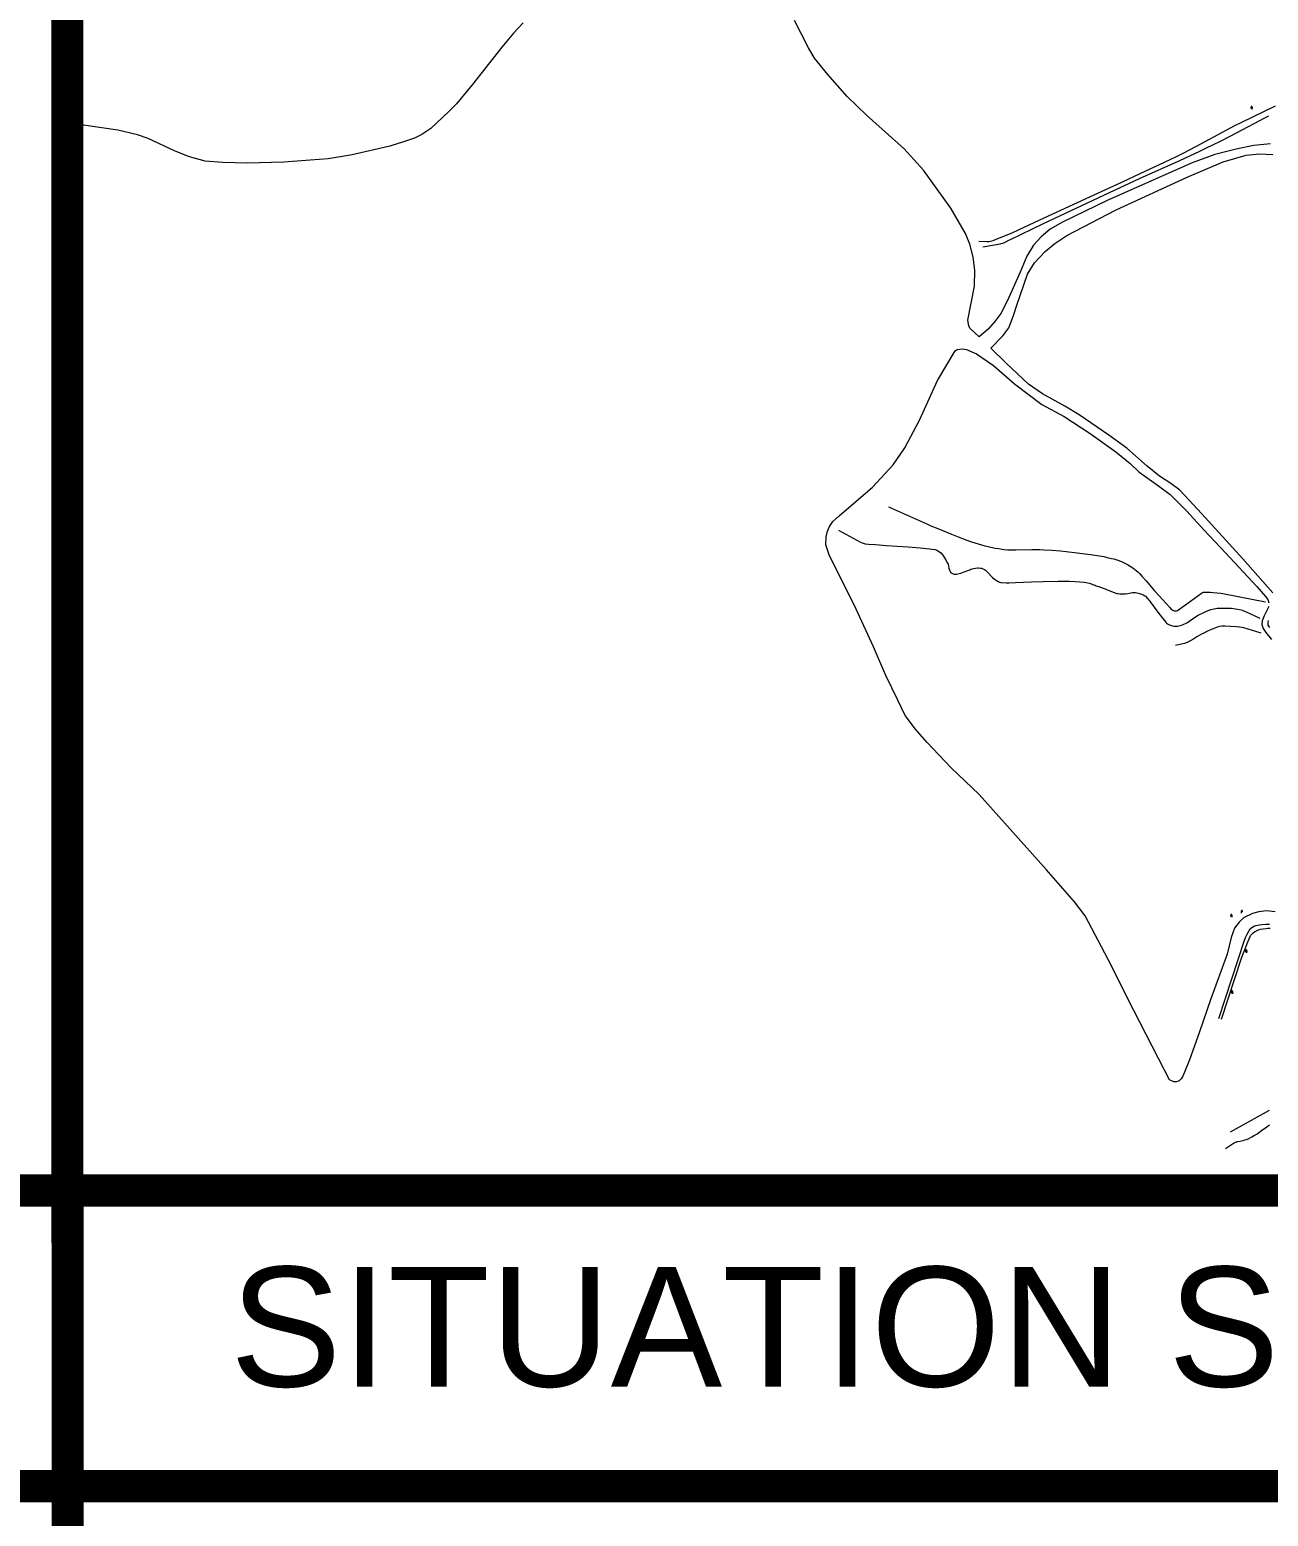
# Model space of a CAD drawing. Header units: millimetres. Extents: x 10 to 1007146, y 455139 to 1110758.
# Drawn here: x 503344.16 to 503375.21, y 555373.31 to 555410.57 of the extents above; entities that cross this region are included whole.
import ezdxf
from ezdxf.enums import TextEntityAlignment as Align

# ---------------------------------------------------------------- set-up
doc = ezdxf.new("R2010")
doc.units = ezdxf.units.MM
doc.header["$LTSCALE"] = 10
doc.layers.add('CADRE', color=7, linetype='Continuous')
for name, color, linetype, lineweight in [('Hceau', 152, 'Continuous', 0), ('OACCIDENT', 5, 'Continuous', 0), ('PISTE', 1, 'Continuous', 0), ('PLAMPADAIRE', 7, 'Continuous', 0), ('Varbre', 70, 'Continuous', 0)]:
    doc.layers.add(name, color=color, linetype=linetype, lineweight=lineweight)
doc.styles.add('MON', font='arial.ttf', dxfattribs={"height": 0.5})

# ---------------------------------------------------------------- blocks, each defined once
blk = doc.blocks.new('A_I_B_60')
at = {"color": 0, "linetype": 'ByBlock', "flags": 128}
blk.add_lwpolyline([(186.542538, 0.000518), (0, 0), (0.000073, 213.192155)], dxfattribs=at)
at = {"color": 0, "linetype": 'ByBlock', "lineweight": -2}
for centre, radius, start, end in [((-74.071781, 313.257725), 124.498024, 111.637039, 306.510073), ((-0.000617, 461.873787), 124.403379, 344.52592, 195.330408), ((74.375888, 312.909383), 124.399708, 233.281948, 68.53724)]:
    blk.add_arc(centre, radius, start, end, dxfattribs=at)
blk = doc.blocks.new('LAMPADAIRE_3_2')
at = {"layer": 'PLAMPADAIRE', "color": 0, "linetype": 'ByBlock', "flags": 128}
for points in [[(16, 0.731623), (8.000005, 13.531626), (-7.999995, 13.531633), (-16, 0.731636), (-8.000005, -13.668367), (7.999995, -13.668374), (16, 0.731623)], [(-0.000005, -13.668371), (0.000005, 13.531629)], [(0.000009, 21.798357), (0.000198, 496.731629)], [(192.000198, 496.731553), (185.600213, 533.531555), (164.800225, 563.931564), (132.800233, 584.731576), (96.000237, 592.731591), (59.200233, 584.731606), (28.800225, 563.931618), (8.000213, 533.531626), (0.000198, 496.731629)], [(80.000128, 320.731597), (128.000147, 368.731578)], [(256.000173, 432.731527), (249.600184, 461.53153), (228.800194, 485.531538), (200.000198, 496.73155), (169.600196, 491.931562), (144.000189, 474.331572), (129.600178, 447.131578), (129.600166, 416.731578), (144.000155, 389.531572), (169.600148, 371.931562), (200.000147, 368.73155), (228.800152, 379.931538), (249.600161, 402.33153), (256.000173, 432.731527)], [(192.000115, 288.731553), (192.000141, 352.731553)], [(304.000128, 320.731508), (256.000147, 368.731527)], [(15.555556, -0.068377), (-15.555556, -0.068364)]]:
    blk.add_lwpolyline(points, dxfattribs=at)

msp = doc.modelspace()

# ---------------------------------------------------------------- linework, layer by layer
at = {"elevation": -0.354}
msp.add_lwpolyline([(503345.107, 555474.387), (503435.114, 555474.393), (503435.121, 555381.48), (503345.115, 555381.474)], close=True, dxfattribs=at)
at = {"layer": 'CADRE', "color": 0, "lineweight": -2, "const_width": 0.8, "elevation": -0.354, "flags": 128}
for points in [[(503249.376, 555474.387), (503345.107, 555474.387), (503345.107, 555381.475), (503249.376, 555381.475)], [(503345.107, 555474.387), (503435.381, 555474.387), (503435.379, 555381.474), (503345.107, 555381.475)], [(503435.379, 555381.474), (503249.376, 555381.474), (503249.376, 555374.063), (503435.379, 555374.063)], [(503345.111, 555381.474), (503249.376, 555381.474), (503249.376, 555374.063), (503345.111, 555374.063)], [(503435.383, 555381.477), (503249.379, 555381.477), (503249.379, 555374.067), (503435.383, 555374.067)], [(503345.115, 555381.477), (503249.379, 555381.477), (503249.379, 555374.067), (503345.115, 555374.067)]]:
    msp.add_lwpolyline(points, close=True, dxfattribs=at)
for points in [[(503345.128, 555339.489), (503345.107, 555381.472)], [(503345.131, 555339.493), (503345.111, 555381.475)]]:
    msp.add_lwpolyline(points, dxfattribs=at)
at = {"layer": 'Hceau', "color": 0}
msp.add_polyline3d([(503364.439, 555398.028, 6.045), (503364.99, 555397.723, 6.045), (503365.027, 555397.706, 6.045), (503365.053, 555397.697, 6.045), (503365.106, 555397.683, 6.045), (503365.19, 555397.672, 6.045), (503365.359, 555397.663, 6.045), (503365.632, 555397.643, 6.041), (503366.18, 555397.606, 6.022), (503366.481, 555397.581, 6.011), (503366.631, 555397.566, 6.005), (503366.856, 555397.537, 5.996), (503366.881, 555397.531, 5.995), (503366.897, 555397.525, 5.994), (503366.928, 555397.51, 5.992), (503366.971, 555397.479, 5.988), (503366.998, 555397.455, 5.986), (503367.047, 555397.4, 5.982), (503367.093, 555397.335, 5.979), (503367.12, 555397.29, 5.978), (503367.17, 555397.198, 5.977), (503367.181, 555397.173, 5.977), (503367.194, 555397.119, 5.978), (503367.202, 555397.07, 5.979), (503367.209, 555397.045, 5.98), (503367.223, 555397.01, 5.98), (503367.238, 555396.986, 5.98), (503367.247, 555396.975, 5.98), (503367.264, 555396.959, 5.98), (503367.278, 555396.948, 5.979), (503367.306, 555396.932, 5.978), (503367.334, 555396.924, 5.976), (503367.353, 555396.922, 5.974), (503367.39, 555396.925, 5.973), (503367.457, 555396.939, 5.97), (503367.501, 555396.951, 5.969), (503367.589, 555396.979, 5.967), (503367.724, 555397.035, 5.964), (503367.755, 555397.046, 5.963), (503367.82, 555397.064, 5.956), (503367.869, 555397.074, 5.949), (503367.92, 555397.078, 5.942), (503367.944, 555397.079, 5.939), (503367.993, 555397.074, 5.934), (503368.017, 555397.07, 5.932), (503368.051, 555397.059, 5.93), (503368.092, 555397.038, 5.93), (503368.117, 555397.021, 5.93), (503368.164, 555396.981, 5.929), (503368.297, 555396.842, 5.928), (503368.345, 555396.801, 5.928), (503368.371, 555396.784, 5.928), (503368.436, 555396.742, 5.928), (503368.47, 555396.724, 5.929), (503368.506, 555396.713, 5.928), (503368.525, 555396.71, 5.928), (503368.64, 555396.706, 5.922), (503368.717, 555396.707, 5.915), (503368.871, 555396.713, 5.902), (503369.277, 555396.734, 5.876), (503369.563, 555396.742, 5.854), (503369.945, 555396.747, 5.822), (503370.136, 555396.749, 5.808), (503370.214, 555396.749, 5.803), (503370.37, 555396.742, 5.795), (503370.487, 555396.733, 5.789), (503370.59, 555396.719, 5.785), (503370.641, 555396.71, 5.783), (503370.716, 555396.693, 5.781), (503370.791, 555396.671, 5.777), (503370.828, 555396.659, 5.775), (503370.87, 555396.643, 5.77), (503370.898, 555396.633, 5.765), (503370.953, 555396.612, 5.75), (503371.116, 555396.551, 5.695), (503371.17, 555396.53, 5.68), (503371.198, 555396.52, 5.674), (503371.342, 555396.467, 5.651), (503371.416, 555396.441, 5.644), (503371.44, 555396.434, 5.642), (503371.488, 555396.427, 5.639), (503371.536, 555396.426, 5.637), (503371.633, 555396.433, 5.631), (503371.689, 555396.441, 5.626), (503371.764, 555396.457, 5.62), (503371.802, 555396.462, 5.617), (503371.85, 555396.462, 5.612), (503371.882, 555396.459, 5.609), (503371.946, 555396.447, 5.603), (503372.004, 555396.433, 5.595), (503372.033, 555396.424, 5.591), (503372.074, 555396.406, 5.585), (503372.111, 555396.382, 5.579), (503372.128, 555396.367, 5.577), (503372.178, 555396.315, 5.575), (503372.238, 555396.242, 5.577), (503372.267, 555396.205, 5.576), (503372.31, 555396.15, 5.571), (503372.393, 555396.04, 5.56), (503372.501, 555395.891, 5.545), (503372.557, 555395.817, 5.538), (503372.646, 555395.709, 5.528), (503372.658, 555395.696, 5.526), (503372.685, 555395.675, 5.524), (503372.714, 555395.658, 5.521), (503372.735, 555395.649, 5.519), (503372.779, 555395.633, 5.517), (503372.802, 555395.627, 5.516), (503372.849, 555395.619, 5.514), (503372.885, 555395.618, 5.513), (503372.937, 555395.623, 5.511), (503373.001, 555395.637, 5.509), (503373.032, 555395.646, 5.507), (503373.079, 555395.663, 5.506), (503373.147, 555395.694, 5.503), (503373.183, 555395.714, 5.502), (503373.252, 555395.759, 5.5), (503373.385, 555395.853, 5.498), (503373.455, 555395.895, 5.497), (503373.591, 555395.964, 5.497), (503373.661, 555395.995, 5.497), (503373.77, 555396.035, 5.497), (503373.846, 555396.055, 5.497), (503373.897, 555396.064, 5.496), (503373.93, 555396.067, 5.496), (503373.998, 555396.071, 5.495), (503374.192, 555396.072, 5.49), (503374.29, 555396.067, 5.487), (503374.387, 555396.056, 5.485), (503374.435, 555396.048, 5.483), (503374.528, 555396.026, 5.481), (503374.574, 555396.011, 5.479), (503374.641, 555395.983, 5.477), (503374.994, 555395.816, 5.465)], dxfattribs=at)
at = {"layer": 'OACCIDENT', "color": 0}
for points in [[(503367.957, 555405.264, 7.088), (503368.154, 555405.256, 7.092), (503368.185, 555405.257, 7.093), (503368.206, 555405.259, 7.092), (503368.248, 555405.266, 7.091), (503368.309, 555405.284, 7.088), (503368.43, 555405.332, 7.08), (503368.785, 555405.481, 7.055), (503368.961, 555405.559, 7.042), (503369.59, 555405.849, 7.007), (503370.429, 555406.236, 6.965), (503370.848, 555406.43, 6.941), (503371.537, 555406.749, 6.893), (503371.996, 555406.963, 6.857), (503372.606, 555407.25, 6.806), (503372.909, 555407.394, 6.779), (503373.076, 555407.476, 6.764), (503373.406, 555407.646, 6.733), (503373.843, 555407.881, 6.686), (503374.062, 555407.999, 6.659), (503374.39, 555408.173, 6.613), (503374.532, 555408.246, 6.591), (503374.818, 555408.386, 6.545), (503375.391, 555408.661, 6.445)], [(503368.057, 555405.127, 6.983), (503368.485, 555405.199, 6.961), (503368.516, 555405.206, 6.959), (503368.576, 555405.227, 6.956), (503368.633, 555405.255, 6.954), (503368.709, 555405.295, 6.951), (503368.747, 555405.314, 6.949), (503369.023, 555405.445, 6.932), (503369.574, 555405.707, 6.895), (503370.677, 555406.231, 6.814), (503371.229, 555406.491, 6.775), (503371.479, 555406.607, 6.759), (503371.982, 555406.836, 6.733), (503372.989, 555407.29, 6.683), (503373.49, 555407.523, 6.653), (503373.676, 555407.612, 6.639), (503373.799, 555407.672, 6.627), (503374.044, 555407.795, 6.6), (503374.409, 555407.984, 6.552), (503375.136, 555408.364, 6.444), (503375.226, 555408.411, 6.43)], [(503365.686, 555398.611, 6.318), (503366.668, 555398.174, 6.303), (503366.752, 555398.137, 6.3), (503366.922, 555398.065, 6.288), (503367.264, 555397.926, 6.254), (503367.437, 555397.858, 6.242), (503367.656, 555397.775, 6.231), (503367.766, 555397.736, 6.227), (503367.934, 555397.683, 6.22), (503368.103, 555397.635, 6.213), (503368.188, 555397.614, 6.21), (503368.359, 555397.577, 6.203), (503368.446, 555397.562, 6.199), (503368.576, 555397.544, 6.193), (503368.676, 555397.535, 6.188), (503368.743, 555397.532, 6.185), (503368.877, 555397.531, 6.178), (503369.279, 555397.544, 6.155), (503369.413, 555397.544, 6.146), (503369.479, 555397.542, 6.141), (503369.584, 555397.536, 6.133), (503369.793, 555397.522, 6.115), (503370.002, 555397.503, 6.094), (503370.141, 555397.489, 6.08), (503370.419, 555397.456, 6.052), (503370.751, 555397.414, 6.018), (503370.92, 555397.39, 6.002), (503371.088, 555397.361, 5.984), (503371.171, 555397.344, 5.976), (503371.28, 555397.318, 5.964), (503371.334, 555397.303, 5.958), (503371.413, 555397.278, 5.949), (503371.529, 555397.236, 5.935), (503371.629, 555397.192, 5.922), (503371.677, 555397.167, 5.915), (503371.747, 555397.127, 5.906), (503371.814, 555397.083, 5.896), (503371.846, 555397.059, 5.89), (503371.909, 555397.007, 5.88), (503371.939, 555396.98, 5.875), (503371.982, 555396.936, 5.867), (503372.039, 555396.875, 5.855), (503372.148, 555396.753, 5.828), (503372.36, 555396.508, 5.769), (503372.468, 555396.386, 5.741), (503372.647, 555396.184, 5.701), (503372.739, 555396.083, 5.685), (503372.77, 555396.053, 5.681), (503372.789, 555396.038, 5.679), (503372.819, 555396.02, 5.677), (503372.85, 555396.006, 5.676), (503372.866, 555396.002, 5.675), (503372.896, 555396, 5.675), (503372.91, 555396.003, 5.675), (503372.93, 555396.012, 5.675), (503373.165, 555396.181, 5.685), (503373.537, 555396.446, 5.704), (503373.563, 555396.46, 5.708), (503373.588, 555396.468, 5.713), (503373.601, 555396.47, 5.715), (503373.621, 555396.472, 5.716), (503373.754, 555396.471, 5.71), (503373.821, 555396.467, 5.706), (503373.921, 555396.458, 5.699), (503374.021, 555396.444, 5.691), (503374.07, 555396.435, 5.686), (503375.136, 555396.226, 5.589)], [(503375.03, 555395.441, 5.564), (503374.595, 555395.574, 5.6), (503374.558, 555395.584, 5.603), (503374.484, 555395.597, 5.611), (503374.409, 555395.605, 5.619), (503374.258, 555395.613, 5.635), (503374.122, 555395.62, 5.644), (503374.054, 555395.618, 5.648), (503373.986, 555395.608, 5.652), (503373.953, 555395.6, 5.653), (503373.91, 555395.586, 5.655), (503373.828, 555395.556, 5.658), (503373.775, 555395.533, 5.659), (503373.67, 555395.485, 5.662), (503373.592, 555395.447, 5.669), (503373.533, 555395.417, 5.676), (503373.418, 555395.349, 5.692), (503373.318, 555395.286, 5.707), (503373.267, 555395.257, 5.715), (503373.189, 555395.218, 5.726), (503373.135, 555395.196, 5.734), (503373.108, 555395.187, 5.738), (503373.066, 555395.175, 5.743), (503372.883, 555395.133, 5.765)], [(503373.968, 555385.786, 6.856), (503374.614, 555387.748, 6.557), (503374.646, 555387.831, 6.543), (503374.671, 555387.885, 6.532), (503374.726, 555387.991, 6.509), (503374.734, 555388.004, 6.506), (503374.751, 555388.027, 6.498), (503374.767, 555388.044, 6.493), (503374.793, 555388.065, 6.489), (503374.811, 555388.077, 6.488), (503374.849, 555388.098, 6.485), (503374.894, 555388.115, 6.481), (503374.947, 555388.128, 6.474), (503374.982, 555388.135, 6.47), (503375.052, 555388.143, 6.461), (503375.146, 555388.15, 6.451), (503375.193, 555388.152, 6.447), (503375.24, 555388.15, 6.443)], [(503374.038, 555385.773, 6.904), (503374.539, 555387.295, 6.666), (503374.572, 555387.389, 6.652), (503374.642, 555387.576, 6.628), (503374.676, 555387.665, 6.618), (503374.751, 555387.841, 6.6), (503374.765, 555387.865, 6.595), (503374.788, 555387.894, 6.589), (503374.801, 555387.908, 6.587), (503374.829, 555387.934, 6.585), (503374.871, 555387.963, 6.585), (503374.894, 555387.975, 6.585), (503374.947, 555387.999, 6.582), (503374.973, 555388.009, 6.58), (503375.014, 555388.022, 6.578), (503375.077, 555388.035, 6.575), (503375.158, 555388.044, 6.574), (503375.198, 555388.047, 6.574), (503375.259, 555388.048, 6.574)], [(503374.262, 555382.947, 7.325), (503375.243, 555383.487, 7.273)]]:
    msp.add_polyline3d(points, dxfattribs=at)
at = {"layer": 'OACCIDENT'}
msp.add_polyline3d([(503374.14, 555382.53, 7.564), (503374.314, 555382.647, 7.586), (503374.327, 555382.656, 7.587), (503374.354, 555382.67, 7.586), (503374.382, 555382.683, 7.581), (503374.401, 555382.69, 7.576), (503374.44, 555382.702, 7.562), (503374.5, 555382.715, 7.536), (503374.581, 555382.732, 7.5), (503374.621, 555382.742, 7.485), (503374.66, 555382.754, 7.473), (503374.679, 555382.762, 7.47), (503374.708, 555382.774, 7.468), (503374.738, 555382.79, 7.468), (503374.799, 555382.822, 7.476), (503374.879, 555382.867, 7.49), (503374.918, 555382.891, 7.496), (503374.976, 555382.928, 7.5), (503375.043, 555382.976, 7.498), (503375.175, 555383.074, 7.492), (503375.241, 555383.122, 7.483)], dxfattribs=at)
at = {"layer": 'PISTE', "color": 0}
for points in [[(503356.528, 555410.736, 8.337), (503356.286, 555410.477, 8.337), (503355.995, 555410.126, 8.347), (503355.254, 555409.182, 8.334), (503354.862, 555408.711, 8.322), (503354.666, 555408.515, 8.302), (503354.22, 555408.093, 8.282), (503353.987, 555407.94, 8.272), (503353.806, 555407.848, 8.267), (503353.535, 555407.757, 8.262), (503353.192, 555407.652, 8.283), (503352.243, 555407.435, 8.317), (503351.644, 555407.333, 8.357), (503351.192, 555407.295, 8.438), (503350.531, 555407.245, 8.499), (503349.609, 555407.22, 8.608), (503349.006, 555407.24, 8.638), (503348.556, 555407.274, 8.665), (503348.171, 555407.383, 8.704), (503347.807, 555407.521, 8.742), (503347.128, 555407.837, 8.812), (503346.864, 555407.934, 8.827), (503346.372, 555408.053, 8.892), (503345.507, 555408.176, 8.939), (503345.113, 555408.237, 8.949)], [(503375.264, 555407.705, 6.423), (503374.848, 555407.662, 6.473), (503374.439, 555407.578, 6.515), (503373.871, 555407.438, 6.578), (503373.3, 555407.235, 6.625), (503371.173, 555406.288, 6.787), (503370.052, 555405.742, 6.856), (503369.742, 555405.565, 6.877), (503369.516, 555405.377, 6.888), (503369.322, 555405.171, 6.9), (503369.153, 555404.892, 6.894), (503368.989, 555404.495, 6.902), (503368.67, 555403.784, 6.873), (503368.507, 555403.454, 6.856), (503368.357, 555403.253, 6.856), (503368.186, 555403.064, 6.854), (503367.963, 555402.867, 6.849), (503367.73, 555403.088, 6.86), (503367.704, 555403.146, 6.864), (503367.681, 555403.288, 6.878), (503367.846, 555404.144, 6.936), (503367.852, 555404.545, 6.957), (503367.809, 555404.865, 6.978), (503367.73, 555405.19, 7.018), (503367.618, 555405.46, 7.047), (503367.251, 555406.099, 7.073), (503366.563, 555407.05, 7.124), (503366.081, 555407.578, 7.162), (503365.136, 555408.426, 7.276), (503364.654, 555408.897, 7.36), (503364.169, 555409.449, 7.458), (503363.835, 555409.856, 7.523), (503363.684, 555410.117, 7.585), (503363.329, 555410.8, 7.663)], [(503375.319, 555396.453, 5.602), (503374.572, 555397.305, 5.718), (503373.542, 555398.434, 5.899), (503372.988, 555399.027, 6.048), (503372.77, 555399.193, 6.091), (503372.479, 555399.375, 6.165), (503372.176, 555399.627, 6.237), (503371.663, 555400.077, 6.35), (503371.215, 555400.402, 6.432), (503370.471, 555400.917, 6.573), (503370.105, 555401.13, 6.625), (503369.548, 555401.444, 6.7), (503369.202, 555401.687, 6.736), (503368.638, 555402.214, 6.794), (503368.256, 555402.586, 6.829), (503368.558, 555402.892, 6.846), (503368.704, 555403.1, 6.858), (503368.82, 555403.409, 6.862), (503368.908, 555403.668, 6.866), (503369.177, 555404.438, 6.907), (503369.346, 555404.721, 6.904), (503369.613, 555405.013, 6.904), (503369.855, 555405.207, 6.902), (503370.162, 555405.407, 6.894), (503371.397, 555406.056, 6.778), (503373.178, 555406.87, 6.648), (503374.077, 555407.26, 6.57), (503374.392, 555407.352, 6.538), (503374.651, 555407.422, 6.519), (503374.987, 555407.457, 6.484), (503375.322, 555407.44, 6.44)], [(503372.734, 555384.25, 7.311), (503372.608, 555384.492, 7.292), (503371.84, 555385.983, 7.207), (503371.192, 555387.268, 7.137), (503370.62, 555388.358, 7.096), (503370.355, 555388.709, 7.102), (503369.646, 555389.515, 7.084), (503367.958, 555391.397, 7.077), (503367.248, 555392.077, 7.005), (503366.646, 555392.708, 6.932), (503366.364, 555393.035, 6.886), (503366.11, 555393.38, 6.818), (503365.919, 555393.763, 6.788), (503365.623, 555394.384, 6.696), (503365.312, 555395.105, 6.576), (503364.831, 555396.154, 6.435), (503364.212, 555397.382, 6.315), (503364.117, 555397.654, 6.317), (503364.125, 555397.856, 6.314), (503364.156, 555398.003, 6.31), (503364.207, 555398.117, 6.313), (503364.294, 555398.243, 6.314), (503364.454, 555398.387, 6.324), (503365.291, 555399.101, 6.381), (503365.805, 555399.66, 6.416), (503366.095, 555400.086, 6.458), (503366.467, 555400.78, 6.574), (503366.914, 555401.777, 6.715), (503367.364, 555402.518, 6.811), (503367.407, 555402.552, 6.822), (503367.545, 555402.569, 6.825), (503367.647, 555402.551, 6.836), (503367.891, 555402.448, 6.824), (503368.319, 555402.149, 6.795), (503368.848, 555401.691, 6.739), (503369.531, 555401.178, 6.662), (503370.09, 555400.873, 6.603), (503370.743, 555400.45, 6.489), (503371.386, 555399.988, 6.377), (503371.744, 555399.692, 6.31), (503371.963, 555399.486, 6.24), (503372.457, 555399.136, 6.126), (503372.751, 555398.919, 6.058), (503373.17, 555398.505, 5.964), (503373.596, 555398.032, 5.865), (503374.14, 555397.455, 5.749), (503374.92, 555396.614, 5.63), (503375.141, 555396.365, 5.596), (503375.197, 555396.286, 5.577), (503375.222, 555396.204, 5.555)], [(503375.22, 555396.111, 5.517), (503375.106, 555395.879, 5.467), (503375.055, 555395.756, 5.468), (503375.047, 555395.659, 5.484), (503375.084, 555395.559, 5.5), (503375.148, 555395.464, 5.534), (503375.289, 555395.284, 5.594)], [(503375.247, 555395.582, 5.518), (503375.206, 555395.647, 5.488), (503375.204, 555395.713, 5.469), (503375.213, 555395.759, 5.459)], [(503375.382, 555388.459, 6.405), (503375.162, 555388.484, 6.42), (503374.975, 555388.462, 6.44), (503374.816, 555388.419, 6.47), (503374.59, 555388.306, 6.476), (503374.475, 555388.204, 6.494), (503374.365, 555388.047, 6.517), (503374.282, 555387.815, 6.553), (503374.182, 555387.397, 6.593), (503373.765, 555386.277, 6.823), (503373.473, 555385.424, 6.953), (503373.238, 555384.752, 7.214), (503373.11, 555384.438, 7.261), (503373.064, 555384.341, 7.286), (503373.026, 555384.277, 7.3), (503372.972, 555384.228, 7.306), (503372.909, 555384.2, 7.312), (503372.842, 555384.201, 7.311), (503372.734, 555384.25, 7.311)]]:
    msp.add_polyline3d(points, dxfattribs=at)

# ---------------------------------------------------------------- block references
at = {"layer": 'PLAMPADAIRE', "color": 0, "xscale": 0.000111936644440641, "yscale": 0.000111936644440641, "zscale": 0.000111936644440641, "rotation": 3.925803200956779}
msp.add_blockref('LAMPADAIRE_3_2', (503374.538, 555388.426, 6.47), dxfattribs=at)
at = {"layer": 'Varbre', "color": 0, "xscale": 0.000111936644440641, "yscale": 0.000111936644440641, "zscale": 0.000111936644440641, "rotation": 3.925803200956779}
for p in [(503374.793, 555408.579, 6.517), (503374.288, 555388.331, 6.538), (503374.658, 555387.44, 6.67), (503374.305, 555386.414, 6.819)]:
    msp.add_blockref('A_I_B_60', p, dxfattribs=at)

# ---------------------------------------------------------------- texts
at = {"layer": 'CADRE', "color": 0, "lineweight": -2, "style": 'MON'}
msp.add_text('SITUATION SUR LA RESTITUTION 1/1000', height=3, dxfattribs=at).set_placement((503349.18, 555379.562, 81.706), align=Align.TOP_LEFT)

doc.saveas('drawing.dxf')
